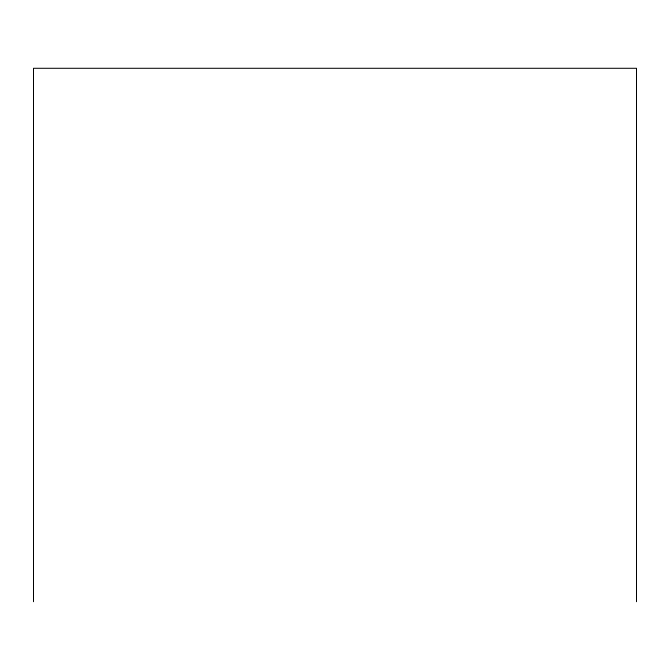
<?xml version="1.0" encoding="UTF-8"?>
<svg xmlns="http://www.w3.org/2000/svg" width="670" height="670" viewBox="0 0 670 670"><rect width="100%" height="100%" fill="white"/><g stroke="black" fill="none" stroke-linecap="round" stroke-linejoin="round"><path stroke-width="1" d="M636.5 601.71L636.5 68.29L33.5 68.29L33.5 601.71"/></g></svg>
